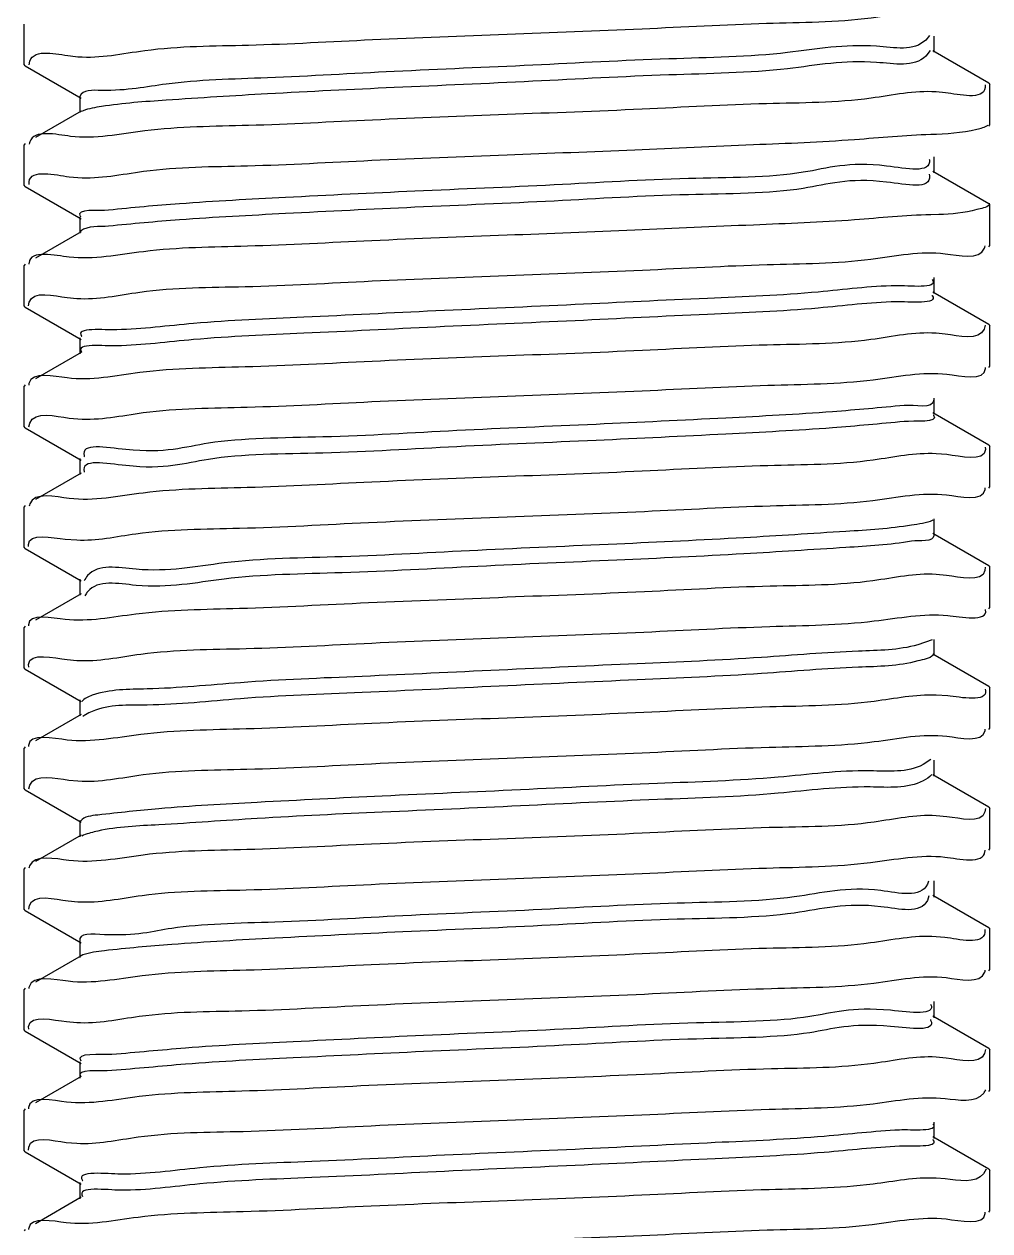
# Model space of a CAD drawing. Extents: x -452079 to 117456, y 3902 to 836955.
# Drawn here: x -256828.6 to -256748.8, y 689317.5 to 689417.2 of the extents above; entities that cross this region are included whole.
import ezdxf

# ---------------------------------------------------------------- set-up
doc = ezdxf.new("R2010")
doc.units = 0
doc.header["$LTSCALE"] = 1000
doc.header["$MEASUREMENT"] = 0
doc.layers.add('总说明', color=2, linetype='Continuous')

msp = doc.modelspace()

# ---------------------------------------------------------------- linework, layer by layer
at = {"layer": '总说明', "color": 133, "linetype": 'Continuous'}
for p, q in [((-256828.574, 689413.884), (-256828.574, 689417.207)), ((-256753.801, 689416.263), (-256754.108, 689415.896)), ((-256753.42, 689414.881), (-256753.42, 689416.21)), ((-256828.159, 689413.853), (-256828.1, 689414.153)), ((-256824.756, 689414.584), (-256824.128, 689414.519)), ((-256753.74, 689415.04), (-256754.108, 689414.567)), ((-256748.909, 689412.331), (-256753.526, 689415.004)), ((-256828.48, 689413.774), (-256828.574, 689413.884)), ((-256828.48, 689413.774), (-256823.863, 689411.102)), ((-256749.212, 689412.183), (-256749.211, 689411.961)), ((-256748.909, 689412.331), (-256748.815, 689412.223)), ((-256748.815, 689408.899), (-256748.815, 689412.222)), ((-256823.969, 689411.225), (-256823.969, 689409.896)), ((-256752.483, 689411.536), (-256753.259, 689411.607)), ((-256823.862, 689410.019), (-256827.642, 689407.831)), ((-256823.701, 689410.055), (-256823.849, 689409.992)), ((-256748.909, 689408.789), (-256748.815, 689408.899)), ((-256828.48, 689407.346), (-256828.574, 689407.238)), ((-256828.574, 689403.914), (-256828.574, 689407.237)), ((-256753.42, 689404.911), (-256753.42, 689406.24)), ((-256753.814, 689406.063), (-256753.805, 689406.005)), ((-256828.169, 689403.948), (-256828.166, 689404.176)), ((-256824.865, 689404.604), (-256824.129, 689404.535)), ((-256753.83, 689404.806), (-256753.805, 689404.676)), ((-256748.909, 689402.361), (-256753.526, 689405.034)), ((-256828.48, 689403.805), (-256828.574, 689403.913)), ((-256828.48, 689403.805), (-256823.863, 689401.132)), ((-256748.873, 689402.408), (-256748.854, 689402.286)), ((-256748.815, 689398.929), (-256748.815, 689402.252)), ((-256823.969, 689401.255), (-256823.969, 689399.926)), ((-256753.042, 689401.472), (-256753.7, 689401.458)), ((-256823.862, 689400.049), (-256827.642, 689397.861)), ((-256748.909, 689398.82), (-256748.815, 689398.928)), ((-256828.48, 689397.376), (-256828.574, 689397.266)), ((-256828.574, 689393.944), (-256828.574, 689397.267)), ((-256753.42, 689394.941), (-256753.42, 689396.27)), ((-256828.203, 689393.936), (-256828.159, 689394.231)), ((-256825.026, 689394.618), (-256824.23, 689394.544)), ((-256748.909, 689392.391), (-256753.526, 689395.064)), ((-256828.48, 689393.835), (-256828.574, 689393.944)), ((-256828.48, 689393.835), (-256823.863, 689391.162)), ((-256749.197, 689392.329), (-256749.282, 689392.003)), ((-256748.909, 689392.391), (-256748.815, 689392.282)), ((-256748.815, 689388.959), (-256748.815, 689392.282)), ((-256823.969, 689391.285), (-256823.969, 689389.956)), ((-256752.507, 689391.594), (-256753.259, 689391.667)), ((-256823.862, 689390.079), (-256827.642, 689387.891)), ((-256748.909, 689388.85), (-256748.815, 689388.959)), ((-256828.48, 689387.406), (-256828.574, 689387.297)), ((-256828.574, 689383.974), (-256828.574, 689387.297)), ((-256753.42, 689384.971), (-256753.42, 689386.3)), ((-256828.173, 689383.936), (-256828.104, 689384.248)), ((-256824.856, 689384.665), (-256824.13, 689384.593)), ((-256748.909, 689382.421), (-256753.526, 689385.094)), ((-256828.48, 689383.865), (-256828.574, 689383.975)), ((-256828.48, 689383.865), (-256823.863, 689381.192)), ((-256749.192, 689382.26), (-256749.183, 689382.057)), ((-256748.909, 689382.421), (-256748.815, 689382.313)), ((-256748.815, 689378.989), (-256748.815, 689382.312)), ((-256823.969, 689381.315), (-256823.969, 689379.986)), ((-256752.359, 689381.638), (-256753.257, 689381.712)), ((-256823.862, 689380.109), (-256827.642, 689377.921)), ((-256748.909, 689378.88), (-256748.815, 689378.989)), ((-256828.48, 689377.436), (-256828.574, 689377.328)), ((-256828.574, 689374.004), (-256828.574, 689377.327)), ((-256753.42, 689375.001), (-256753.42, 689376.33)), ((-256825.187, 689374.663), (-256824.232, 689374.59)), ((-256748.909, 689372.452), (-256753.526, 689375.124)), ((-256828.48, 689373.895), (-256828.574, 689374.004)), ((-256828.48, 689373.895), (-256823.863, 689371.222)), ((-256749.195, 689372.33), (-256749.217, 689372.065)), ((-256748.909, 689372.452), (-256748.815, 689372.342)), ((-256748.815, 689369.019), (-256748.815, 689372.342)), ((-256823.969, 689371.345), (-256823.969, 689370.016)), ((-256752.39, 689371.665), (-256753.256, 689371.743)), ((-256823.862, 689370.139), (-256827.642, 689367.952)), ((-256823.462, 689370.142), (-256823.559, 689369.98)), ((-256823.436, 689370.18), (-256823.462, 689370.142)), ((-256748.909, 689368.91), (-256748.815, 689369.018)), ((-256828.48, 689367.467), (-256828.574, 689367.357)), ((-256828.574, 689364.034), (-256828.574, 689367.357)), ((-256753.589, 689366.342), (-256754.76, 689365.921)), ((-256753.42, 689365.031), (-256753.42, 689366.36)), ((-256828.196, 689364.085), (-256828.205, 689364.29)), ((-256825.026, 689364.708), (-256824.229, 689364.64)), ((-256748.909, 689362.482), (-256753.526, 689365.154)), ((-256828.48, 689363.925), (-256828.574, 689364.033)), ((-256828.48, 689363.925), (-256823.863, 689361.252)), ((-256748.909, 689362.482), (-256748.815, 689362.372)), ((-256748.815, 689359.049), (-256748.815, 689362.372)), ((-256823.969, 689361.375), (-256823.969, 689360.046)), ((-256752.295, 689361.705), (-256753.258, 689361.768)), ((-256749.19, 689362.266), (-256749.167, 689362.165)), ((-256823.862, 689360.169), (-256827.642, 689357.982)), ((-256823.572, 689360.115), (-256823.732, 689360.004)), ((-256823.517, 689360.148), (-256823.572, 689360.115)), ((-256748.909, 689358.94), (-256748.815, 689359.049)), ((-256828.48, 689357.497), (-256828.574, 689357.387)), ((-256828.574, 689354.064), (-256828.574, 689357.387)), ((-256753.694, 689356.449), (-256754.322, 689356.031)), ((-256753.42, 689355.061), (-256753.42, 689356.39)), ((-256828.192, 689354.016), (-256828.106, 689354.343)), ((-256824.882, 689354.752), (-256824.13, 689354.679)), ((-256748.909, 689352.512), (-256753.526, 689355.185)), ((-256828.48, 689353.955), (-256828.574, 689354.065)), ((-256828.48, 689353.955), (-256823.863, 689351.282)), ((-256749.186, 689352.41), (-256749.229, 689352.116)), ((-256748.909, 689352.512), (-256748.815, 689352.403)), ((-256748.815, 689349.079), (-256748.815, 689352.402)), ((-256823.969, 689351.405), (-256823.969, 689350.076)), ((-256752.359, 689351.728), (-256753.255, 689351.809)), ((-256823.862, 689350.2), (-256827.642, 689348.012)), ((-256823.662, 689350.193), (-256823.818, 689350.119)), ((-256748.909, 689348.97), (-256748.815, 689349.08)), ((-256828.48, 689347.527), (-256828.574, 689347.418)), ((-256828.574, 689344.094), (-256828.574, 689347.418)), ((-256753.871, 689346.397), (-256753.97, 689346.14)), ((-256753.42, 689345.091), (-256753.42, 689346.421)), ((-256828.194, 689344.079), (-256828.145, 689344.377)), ((-256824.937, 689344.777), (-256824.131, 689344.701)), ((-256753.843, 689345.179), (-256753.97, 689344.811)), ((-256748.909, 689342.542), (-256753.526, 689345.215)), ((-256828.48, 689343.985), (-256828.574, 689344.094)), ((-256828.48, 689343.985), (-256823.863, 689341.312)), ((-256749.219, 689342.396), (-256749.22, 689342.171)), ((-256748.909, 689342.542), (-256748.815, 689342.433)), ((-256748.815, 689339.109), (-256748.815, 689342.433)), ((-256823.969, 689341.436), (-256823.969, 689340.106)), ((-256752.521, 689341.743), (-256753.259, 689341.812)), ((-256823.862, 689340.23), (-256827.642, 689338.042)), ((-256823.728, 689340.301), (-256823.869, 689340.241)), ((-256748.909, 689339), (-256748.815, 689339.109)), ((-256828.48, 689337.557), (-256828.574, 689337.448)), ((-256828.574, 689334.124), (-256828.574, 689337.448)), ((-256753.42, 689335.121), (-256753.42, 689336.451)), ((-256828.2, 689334.164), (-256828.201, 689334.39)), ((-256825.068, 689334.795), (-256824.23, 689334.723)), ((-256753.723, 689334.958), (-256753.704, 689334.92)), ((-256748.909, 689332.572), (-256753.526, 689335.245)), ((-256828.48, 689334.015), (-256828.574, 689334.124)), ((-256828.48, 689334.015), (-256823.863, 689331.342)), ((-256749.181, 689332.497), (-256749.256, 689332.174)), ((-256748.909, 689332.572), (-256748.815, 689332.463)), ((-256748.815, 689329.139), (-256748.815, 689332.463)), ((-256823.969, 689331.466), (-256823.969, 689330.136)), ((-256752.422, 689331.783), (-256753.256, 689331.859)), ((-256823.862, 689330.26), (-256827.642, 689328.072)), ((-256748.909, 689329.03), (-256748.815, 689329.139)), ((-256828.48, 689327.587), (-256828.574, 689327.478)), ((-256828.574, 689324.154), (-256828.574, 689327.478)), ((-256753.42, 689325.151), (-256753.42, 689326.481)), ((-256828.204, 689324.177), (-256828.19, 689324.433)), ((-256825.116, 689324.82), (-256824.232, 689324.744)), ((-256748.909, 689322.602), (-256753.526, 689325.275)), ((-256828.48, 689324.045), (-256828.574, 689324.155)), ((-256828.48, 689324.045), (-256823.863, 689321.372)), ((-256749.114, 689322.602), (-256749.329, 689322.226)), ((-256748.909, 689322.602), (-256748.815, 689322.492)), ((-256748.815, 689319.169), (-256748.815, 689322.493)), ((-256823.969, 689321.496), (-256823.969, 689320.166)), ((-256752.513, 689321.804), (-256753.261, 689321.862)), ((-256823.862, 689320.29), (-256827.642, 689318.102)), ((-256748.909, 689319.06), (-256748.815, 689319.17)), ((-256828.48, 689317.617), (-256828.574, 689317.508))]:
    msp.add_line(p, q, dxfattribs=at)
for points, start_tangent, end_tangent in [([(-256788.694, 689416.376), (-256777.542, 689416.826), (-256767.256, 689417.277), (-256758.63, 689417.731), (-256752.483, 689418.183)], (0.999209, 0.039757), (0.993391, -0.114782)), ([(-256824.128, 689414.519), (-256818.606, 689415.03), (-256810.044, 689415.48), (-256799.811, 689415.928), (-256788.694, 689416.376)], (0.996859, -0.079192), (0.999209, 0.039757)), ([(-256828.1, 689414.153), (-256824.756, 689414.584)], (0.315183, 0.949031), (0.992103, -0.125428)), ([(-256754.108, 689415.896), (-256758.187, 689415.375), (-256765.52, 689414.855), (-256775.325, 689414.334), (-256786.556, 689413.814), (-256798.016, 689413.293), (-256808.481, 689412.773), (-256816.835, 689412.252), (-256822.188, 689411.731), (-256823.964, 689411.223)], (-0.716999, -0.697074), (-0.348209, -0.937417)), ([(-256754.108, 689414.567), (-256758.187, 689414.046), (-256765.52, 689413.526), (-256775.325, 689413.005), (-256786.556, 689412.484), (-256798.016, 689411.964), (-256808.481, 689411.443), (-256816.835, 689410.923), (-256822.188, 689410.402), (-256823.701, 689410.055)], (-0.716999, -0.697074), (-0.93911, -0.343616)), ([(-256753.259, 689411.607), (-256758.63, 689411.085), (-256767.256, 689410.63), (-256777.542, 689410.179), (-256788.694, 689409.73)], (-0.997876, 0.065142), (-0.999209, -0.039757)), ([(-256749.211, 689411.961), (-256752.483, 689411.536)], (-0.110908, -0.993831), (-0.993391, 0.114782)), ([(-256788.694, 689409.73), (-256799.811, 689409.281), (-256810.044, 689408.833), (-256818.606, 689408.384), (-256824.756, 689407.937)], (-0.999209, -0.039757), (-0.992103, 0.125428)), ([(-256824.756, 689407.937), (-256828.109, 689407.48), (-256828.148, 689407.298)], (-0.992103, 0.125428), (-0.143857, -0.989599)), ([(-256753.7, 689408.105), (-256749.886, 689408.53), (-256748.95, 689408.86)], (0.999687, 0.025037), (0.864714, 0.502264)), ([(-256788.694, 689406.406), (-256778.146, 689406.831), (-256768.347, 689407.256), (-256759.986, 689407.681), (-256753.7, 689408.105)], (0.999209, 0.039757), (0.999687, 0.025037)), ([(-256824.129, 689404.535), (-256818.713, 689405.054), (-256810.134, 689405.506), (-256799.863, 689405.956), (-256788.694, 689406.406)], (0.997634, -0.068752), (0.999209, 0.039757)), ([(-256828.166, 689404.176), (-256824.865, 689404.604)], (0.126163, 0.992009), (0.99321, -0.116338)), ([(-256753.805, 689406.005), (-256757.342, 689405.485), (-256764.223, 689404.964), (-256773.715, 689404.443), (-256784.804, 689403.923), (-256796.308, 689403.402), (-256807, 689402.882), (-256815.74, 689402.361), (-256821.594, 689401.841)], (0.123444, -0.992352), (-0.994665, -0.103153)), ([(-256753.805, 689404.676), (-256757.342, 689404.155), (-256764.223, 689403.635), (-256773.715, 689403.114), (-256784.804, 689402.594), (-256796.308, 689402.073), (-256807, 689401.552), (-256815.74, 689401.032), (-256821.594, 689400.511)], (0.123444, -0.992352), (-0.994665, -0.103153)), ([(-256748.854, 689402.286), (-256749.886, 689401.884)], (-0.658466, -0.752611), (-0.964961, -0.262395)), ([(-256821.594, 689401.841), (-256823.939, 689401.32), (-256823.922, 689401.297)], (-0.994665, -0.103153), (0.670911, -0.741538)), ([(-256753.7, 689401.458), (-256759.986, 689401.035), (-256768.347, 689400.609), (-256778.146, 689400.184), (-256788.694, 689399.76)], (-0.999687, -0.025037), (-0.999209, -0.039757)), ([(-256749.886, 689401.884), (-256753.042, 689401.472)], (-0.964961, -0.262395), (-0.999777, -0.021096)), ([(-256821.594, 689400.511), (-256823.906, 689400.104)], (-0.994665, -0.103153), (-0.780642, -0.624978)), ([(-256788.694, 689399.76), (-256799.863, 689399.309), (-256810.134, 689398.859), (-256818.713, 689398.407), (-256824.865, 689397.957)], (-0.999209, -0.039757), (-0.99321, 0.116338)), ([(-256824.865, 689397.957), (-256828.17, 689397.493), (-256828.173, 689397.383)], (-0.99321, 0.116338), (0.020725, -0.999785)), ([(-256788.694, 689396.436), (-256777.512, 689396.887), (-256767.214, 689397.339), (-256758.632, 689397.791), (-256752.507, 689398.241)], (0.999209, 0.039757), (0.992166, -0.124929)), ([(-256752.507, 689398.241), (-256749.267, 689398.69), (-256749.213, 689398.881)], (0.992166, -0.124929), (0.196953, 0.980413)), ([(-256824.23, 689394.544), (-256819.016, 689395.066), (-256810.33, 689395.526), (-256799.831, 689395.987), (-256788.694, 689396.436)], (0.997976, -0.063595), (0.999209, 0.039757)), ([(-256828.159, 689394.231), (-256825.026, 689394.618)], (0.290194, 0.956968), (0.992616, -0.121299)), ([(-256756.575, 689395.594), (-256762.987, 689395.073), (-256772.142, 689394.553), (-256783.061, 689394.032), (-256794.582, 689393.512), (-256805.475, 689392.991), (-256814.577, 689392.47), (-256820.919, 689391.95)], (-0.999823, -0.018835), (-0.999506, -0.031437)), ([(-256753.583, 689396.106), (-256756.575, 689395.594)], (0.577581, -0.816333), (-0.999823, -0.018835)), ([(-256756.575, 689394.265), (-256762.987, 689393.744), (-256772.142, 689393.223), (-256783.061, 689392.703), (-256794.582, 689392.182), (-256805.475, 689391.662), (-256814.577, 689391.141), (-256820.919, 689390.621)], (-0.999823, -0.018835), (-0.999506, -0.031437)), ([(-256753.599, 689394.797), (-256753.589, 689394.785), (-256756.575, 689394.265)], (0.625749, -0.780025), (-0.999823, -0.018835)), ([(-256820.919, 689391.95), (-256823.824, 689391.429), (-256823.814, 689391.417)], (-0.999506, -0.031437), (0.647313, -0.762225)), ([(-256753.259, 689391.667), (-256758.632, 689391.145), (-256767.214, 689390.692), (-256777.512, 689390.241), (-256788.694, 689389.79)], (-0.997712, 0.067603), (-0.999209, -0.039757)), ([(-256749.282, 689392.003), (-256752.507, 689391.594)], (-0.385663, -0.92264), (-0.992166, 0.124929)), ([(-256820.919, 689390.621), (-256823.828, 689390.105)], (-0.999506, -0.031437), (0.600429, -0.799678)), ([(-256788.694, 689389.79), (-256799.831, 689389.341), (-256810.33, 689388.88), (-256819.016, 689388.419), (-256825.026, 689387.972)], (-0.999209, -0.039757), (-0.992616, 0.121299)), ([(-256825.026, 689387.972), (-256828.175, 689387.522), (-256828.198, 689387.38)], (-0.992616, 0.121299), (-0.09388, -0.995583)), ([(-256788.694, 689386.466), (-256777.531, 689386.917), (-256767.141, 689387.372), (-256758.445, 689387.833), (-256752.359, 689388.285)], (0.999209, 0.039757), (0.993992, -0.109456)), ([(-256752.359, 689388.285), (-256749.181, 689388.744), (-256749.183, 689388.83)], (0.993992, -0.109456), (-0.072547, 0.997365)), ([(-256824.13, 689384.593), (-256818.731, 689385.113), (-256810.148, 689385.565), (-256799.87, 689386.016), (-256788.694, 689386.466)], (0.997508, -0.07056), (0.999209, 0.039757)), ([(-256828.104, 689384.248), (-256824.856, 689384.665)], (0.347372, 0.937727), (0.99215, -0.125051)), ([(-256755.888, 689385.703), (-256761.815, 689385.182), (-256770.609, 689384.662), (-256781.333, 689384.141), (-256792.841, 689383.621), (-256803.907, 689383.1), (-256813.351, 689382.58), (-256820.164, 689382.059), (-256823.621, 689381.538), (-256823.593, 689381.451)], (-0.995636, -0.093325), (0.340486, -0.94025)), ([(-256753.445, 689386.175), (-256755.888, 689385.703)], (-0.025041, -0.999686), (-0.995636, -0.093325)), ([(-256755.888, 689384.374), (-256761.815, 689383.853), (-256770.609, 689383.333), (-256781.333, 689382.812), (-256792.841, 689382.291), (-256803.907, 689381.771), (-256813.351, 689381.25), (-256820.164, 689380.73), (-256823.621, 689380.209)], (-0.995636, -0.093325), (0.246062, -0.969254)), ([(-256753.478, 689384.916), (-256753.461, 689384.894), (-256755.888, 689384.374)], (0.683412, -0.730033), (-0.995636, -0.093325)), ([(-256753.257, 689381.712), (-256758.445, 689381.186), (-256767.141, 689380.726), (-256777.531, 689380.27), (-256788.694, 689379.82)], (-0.998567, 0.053522), (-0.999209, -0.039757)), ([(-256749.183, 689382.057), (-256752.359, 689381.638)], (-0.067471, -0.997721), (-0.993992, 0.109456)), ([(-256788.694, 689379.82), (-256799.87, 689379.369), (-256810.148, 689378.918), (-256818.731, 689378.466), (-256824.856, 689378.018)], (-0.999209, -0.039757), (-0.99215, 0.125051)), ([(-256823.621, 689380.209), (-256823.613, 689380.182)], (0.246062, -0.969254), (0.279469, -0.960155)), ([(-256824.856, 689378.018), (-256828.115, 689377.568), (-256828.161, 689377.383)], (-0.99215, 0.125051), (-0.165445, -0.986219)), ([(-256788.694, 689376.496), (-256777.347, 689376.954), (-256766.953, 689377.411), (-256758.47, 689377.861), (-256752.39, 689378.312)], (0.999209, 0.039757), (0.992916, -0.118815)), ([(-256752.39, 689378.312), (-256749.207, 689378.766), (-256749.195, 689378.89)], (0.992916, -0.118815), (0.036527, 0.999333)), ([(-256824.232, 689374.59), (-256819.341, 689375.106), (-256810.793, 689375.565), (-256800.141, 689376.035), (-256788.694, 689376.496)], (0.999029, -0.044064), (0.999209, 0.039757)), ([(-256755.283, 689375.812), (-256760.71, 689375.292), (-256769.122, 689374.771), (-256779.622, 689374.251), (-256791.09, 689373.73), (-256802.302, 689373.209), (-256812.062, 689372.689), (-256819.33, 689372.168), (-256823.331, 689371.648), (-256823.61, 689371.2)], (-0.986452, -0.164052), (-0.375953, -0.926639)), ([(-256753.533, 689376.22), (-256755.283, 689375.812)], (-0.886614, -0.462509), (-0.986452, -0.164052)), ([(-256828.215, 689374.058), (-256828.227, 689374.213), (-256825.187, 689374.663)], (-0.150278, 0.988644), (0.994453, -0.10518)), ([(-256755.283, 689374.483), (-256760.71, 689373.962), (-256769.122, 689373.442), (-256779.622, 689372.921), (-256791.09, 689372.401), (-256802.302, 689371.88), (-256812.062, 689371.36), (-256819.33, 689370.839), (-256823.331, 689370.318), (-256823.436, 689370.18)], (-0.986452, -0.164052), (-0.573728, -0.819046)), ([(-256753.42, 689375.001), (-256755.283, 689374.483)], (-0.072849, -0.997343), (-0.986452, -0.164052)), ([(-256753.256, 689371.743), (-256758.47, 689371.215), (-256766.953, 689370.765), (-256777.347, 689370.308), (-256788.694, 689369.85)], (-0.998257, 0.059009), (-0.999209, -0.039757)), ([(-256749.217, 689372.065), (-256752.39, 689371.665)], (-0.215905, -0.976414), (-0.992916, 0.118815)), ([(-256788.694, 689369.85), (-256800.141, 689369.388), (-256810.793, 689368.918), (-256819.341, 689368.459), (-256825.187, 689368.016)], (-0.999209, -0.039757), (-0.994453, 0.10518)), ([(-256825.187, 689368.016), (-256828.227, 689367.567), (-256828.224, 689367.488)], (-0.994453, 0.10518), (0.082092, -0.996625)), ([(-256788.694, 689366.527), (-256777.381, 689366.983), (-256766.998, 689367.439), (-256758.37, 689367.897), (-256752.295, 689368.351)], (0.999209, 0.039757), (0.995944, -0.089979)), ([(-256752.295, 689368.351), (-256749.166, 689368.808), (-256749.175, 689368.853)], (0.995944, -0.089979), (-0.210279, 0.977642)), ([(-256824.229, 689364.64), (-256818.941, 689365.16), (-256810.236, 689365.621), (-256799.855, 689366.076), (-256788.694, 689366.527)], (0.99818, -0.060313), (0.999209, 0.039757)), ([(-256828.205, 689364.29), (-256825.026, 689364.708)], (0.070652, 0.997501), (0.993961, -0.10973)), ([(-256754.76, 689365.921), (-256759.674, 689365.401), (-256767.684, 689364.88), (-256777.934, 689364.36), (-256789.333, 689363.839), (-256800.663, 689363.319), (-256810.716, 689362.798), (-256818.421, 689362.277), (-256822.954, 689361.757), (-256823.823, 689361.249)], (-0.963928, -0.266162), (-0.655152, -0.755497)), ([(-256754.76, 689364.592), (-256759.674, 689364.072), (-256767.684, 689363.551), (-256777.934, 689363.03), (-256789.333, 689362.51), (-256800.663, 689361.989), (-256810.716, 689361.469), (-256818.421, 689360.948), (-256822.954, 689360.428), (-256823.517, 689360.148)], (-0.963928, -0.266162), (-0.861824, -0.507208)), ([(-256753.484, 689365.092), (-256754.76, 689364.592)], (-0.686302, -0.727317), (-0.963928, -0.266162)), ([(-256753.258, 689361.768), (-256758.37, 689361.251), (-256766.998, 689360.793), (-256777.381, 689360.336), (-256788.694, 689359.88)], (-0.999244, 0.038872), (-0.999209, -0.039757)), ([(-256749.167, 689362.165), (-256752.295, 689361.705)], (0.159012, -0.987277), (-0.995944, 0.089979)), ([(-256788.694, 689359.88), (-256799.855, 689359.43), (-256810.236, 689358.974), (-256818.941, 689358.514), (-256825.026, 689358.062)], (-0.999209, -0.039757), (-0.993961, 0.10973)), ([(-256825.026, 689358.062), (-256828.207, 689357.603), (-256828.204, 689357.516)], (-0.993961, 0.10973), (0.070237, -0.99753)), ([(-256788.694, 689356.557), (-256777.542, 689357.006), (-256767.039, 689357.467), (-256758.367, 689357.928), (-256752.359, 689358.375)], (0.999209, 0.039757), (0.992634, -0.121149)), ([(-256752.359, 689358.375), (-256749.212, 689358.825), (-256749.191, 689358.966)], (0.992634, -0.121149), (0.091495, 0.995806)), ([(-256824.13, 689354.679), (-256818.757, 689355.202), (-256810.173, 689355.654), (-256799.877, 689356.106), (-256788.694, 689356.557)], (0.997722, -0.06746), (0.999209, 0.039757)), ([(-256828.106, 689354.343), (-256824.882, 689354.752)], (0.388478, 0.921458), (0.992167, -0.124916)), ([(-256754.322, 689356.031), (-256758.711, 689355.51), (-256766.297, 689354.99), (-256776.273, 689354.469), (-256787.574, 689353.948), (-256798.994, 689353.428), (-256809.315, 689352.907), (-256817.437, 689352.387), (-256822.493, 689351.866), (-256823.927, 689351.369)], (-0.882196, -0.470882), (-0.662529, -0.749036)), ([(-256754.322, 689354.701), (-256758.711, 689354.181), (-256766.297, 689353.66), (-256776.273, 689353.14), (-256787.574, 689352.619), (-256798.994, 689352.098), (-256809.315, 689351.578), (-256817.437, 689351.057), (-256822.493, 689350.537), (-256823.662, 689350.193)], (-0.882196, -0.470882), (-0.923977, -0.382447)), ([(-256753.61, 689355.209), (-256754.322, 689354.701)], (-0.6147, -0.788761), (-0.882196, -0.470882)), ([(-256753.255, 689351.809), (-256758.367, 689351.281), (-256767.039, 689350.821), (-256777.542, 689350.36), (-256788.694, 689349.91)], (-0.998436, 0.055912), (-0.999209, -0.039757)), ([(-256749.229, 689352.116), (-256752.359, 689351.728)], (-0.28775, -0.957706), (-0.992634, 0.121149)), ([(-256788.694, 689349.91), (-256799.877, 689349.459), (-256810.173, 689349.008), (-256818.757, 689348.555), (-256824.882, 689348.106)], (-0.999209, -0.039757), (-0.992167, 0.124916)), ([(-256824.882, 689348.106), (-256828.121, 689347.657), (-256828.176, 689347.465)], (-0.992167, 0.124916), (-0.199545, -0.979889)), ([(-256788.694, 689346.587), (-256777.527, 689347.037), (-256767.253, 689347.487), (-256758.678, 689347.939), (-256752.521, 689348.39)], (0.999209, 0.039757), (0.993262, -0.115889)), ([(-256752.521, 689348.39), (-256749.217, 689348.854), (-256749.214, 689348.962)], (0.993262, -0.115889), (-0.026016, 0.999662)), ([(-256824.131, 689344.701), (-256818.824, 689345.228), (-256810.227, 689345.682), (-256799.915, 689346.134), (-256788.694, 689346.587)], (0.997903, -0.064722), (0.999209, 0.039757)), ([(-256828.145, 689344.377), (-256824.937, 689344.777)], (0.300191, 0.953879), (0.992384, -0.123183)), ([(-256753.97, 689346.14), (-256757.822, 689345.619), (-256764.967, 689345.099), (-256774.643, 689344.578), (-256785.818, 689344.058), (-256797.299, 689343.537), (-256807.863, 689343.016), (-256816.382, 689342.496), (-256821.948, 689341.975), (-256823.966, 689341.455), (-256823.961, 689341.439)], (-0.439965, -0.898015), (0.427974, -0.903791)), ([(-256753.97, 689344.811), (-256757.822, 689344.29), (-256764.967, 689343.769), (-256774.643, 689343.249), (-256785.818, 689342.728), (-256797.299, 689342.208), (-256807.863, 689341.687), (-256816.382, 689341.167), (-256821.948, 689340.646), (-256823.728, 689340.301)], (-0.439965, -0.898015), (-0.942972, -0.332871)), ([(-256753.259, 689341.812), (-256758.678, 689341.292), (-256767.253, 689340.841), (-256777.527, 689340.39), (-256788.694, 689339.94)], (-0.997661, 0.068359), (-0.999209, -0.039757)), ([(-256749.22, 689342.171), (-256752.521, 689341.743)], (-0.119318, -0.992856), (-0.993262, 0.115889)), ([(-256788.694, 689339.94), (-256799.915, 689339.488), (-256810.227, 689339.035), (-256818.824, 689338.581), (-256824.937, 689338.13)], (-0.999209, -0.039757), (-0.992384, 0.123183)), ([(-256824.937, 689338.13), (-256828.16, 689337.676), (-256828.187, 689337.524)], (-0.992384, 0.123183), (-0.111579, -0.993756)), ([(-256788.694, 689336.617), (-256777.328, 689337.075), (-256766.842, 689337.537), (-256758.393, 689337.986), (-256752.422, 689338.429)], (0.999209, 0.039757), (0.992386, -0.123171)), ([(-256752.422, 689338.429), (-256749.235, 689338.879), (-256749.193, 689339.049)], (0.992386, -0.123171), (0.169075, 0.985603)), ([(-256824.23, 689334.723), (-256819.062, 689335.243), (-256810.607, 689335.694), (-256800.11, 689336.156), (-256788.694, 689336.617)], (0.998354, -0.057361), (0.999209, 0.039757)), ([(-256828.201, 689334.39), (-256825.068, 689334.795)], (0.123748, 0.992314), (0.993726, -0.111838)), ([(-256753.704, 689336.249), (-256757.01, 689335.729), (-256763.695, 689335.208), (-256773.048, 689334.687), (-256784.069, 689334.167), (-256795.583, 689333.646), (-256806.363, 689333.126), (-256815.258, 689332.605), (-256821.32, 689332.085)], (0.419758, -0.907636), (-0.997205, -0.074717)), ([(-256753.704, 689334.92), (-256757.01, 689334.399), (-256763.695, 689333.879), (-256773.048, 689333.358), (-256784.069, 689332.837), (-256795.583, 689332.317), (-256806.363, 689331.796), (-256815.258, 689331.276), (-256821.32, 689330.755)], (0.419758, -0.907636), (-0.997205, -0.074717)), ([(-256821.32, 689332.085), (-256823.901, 689331.564), (-256823.885, 689331.545)], (-0.997205, -0.074717), (0.688777, -0.724973)), ([(-256753.256, 689331.859), (-256758.393, 689331.34), (-256766.842, 689330.89), (-256777.328, 689330.429), (-256788.694, 689329.97)], (-0.99826, 0.058969), (-0.999209, -0.039757)), ([(-256749.256, 689332.174), (-256752.422, 689331.783)], (-0.368386, -0.929673), (-0.992386, 0.123171)), ([(-256821.32, 689330.755), (-256823.898, 689330.231)], (-0.997205, -0.074717), (0.624793, -0.78079)), ([(-256788.694, 689329.97), (-256800.11, 689329.51), (-256810.607, 689329.047), (-256819.062, 689328.597), (-256825.068, 689328.148)], (-0.999209, -0.039757), (-0.993726, 0.111838)), ([(-256825.068, 689328.148), (-256828.205, 689327.694), (-256828.206, 689327.597)], (-0.993726, 0.111838), (0.037418, -0.9993)), ([(-256788.694, 689326.647), (-256777.563, 689327.096), (-256767.052, 689327.557), (-256758.455, 689328.013), (-256752.513, 689328.451)], (0.999209, 0.039757), (0.994034, -0.109067)), ([(-256752.513, 689328.451), (-256749.318, 689328.887), (-256749.156, 689329.149)], (0.994034, -0.109067), (0.433556, 0.901126)), ([(-256824.232, 689324.744), (-256819.161, 689325.267), (-256810.481, 689325.73), (-256799.9, 689326.195), (-256788.694, 689326.647)], (0.998505, -0.054666), (0.999209, 0.039757)), ([(-256828.19, 689324.433), (-256825.116, 689324.82)], (0.194712, 0.98086), (0.993339, -0.11523)), ([(-256756.276, 689325.838), (-256762.486, 689325.317), (-256771.491, 689324.797), (-256782.331, 689324.276), (-256793.85, 689323.755), (-256804.82, 689323.235), (-256814.068, 689322.714), (-256820.611, 689322.194)], (-0.998598, -0.052939), (-0.999972, 0.007441)), ([(-256753.525, 689326.359), (-256756.276, 689325.838)], (0.627258, -0.778812), (-0.998598, -0.052939)), ([(-256756.276, 689324.508), (-256762.486, 689323.988), (-256771.491, 689323.467), (-256782.331, 689322.947), (-256793.85, 689322.426), (-256804.82, 689321.906), (-256814.068, 689321.385), (-256820.611, 689320.864)], (-0.998598, -0.052939), (-0.999972, 0.007441)), ([(-256753.537, 689325.044), (-256753.524, 689325.029), (-256756.276, 689324.508)], (0.675132, -0.737697), (-0.998598, -0.052939)), ([(-256820.611, 689322.194), (-256823.749, 689321.673), (-256823.737, 689321.656)], (-0.999972, 0.007441), (0.569583, -0.821934)), ([(-256753.261, 689321.862), (-256758.455, 689321.366), (-256767.052, 689320.91), (-256777.563, 689320.449), (-256788.694, 689320)], (-0.998892, 0.047069), (-0.999209, -0.039757)), ([(-256749.329, 689322.226), (-256752.513, 689321.804)], (-0.614939, -0.788575), (-0.994034, 0.109067)), ([(-256820.611, 689320.864), (-256823.749, 689320.344)], (-0.999972, 0.007441), (0.539144, -0.842214)), ([(-256788.694, 689320), (-256799.9, 689319.548), (-256810.481, 689319.083), (-256819.161, 689318.621), (-256825.116, 689318.173)], (-0.999209, -0.039757), (-0.993339, 0.11523)), ([(-256823.755, 689320.355), (-256823.749, 689320.344)], (0.517476, -0.855698), (0.539144, -0.842214)), ([(-256825.116, 689318.173), (-256828.199, 689317.725), (-256828.206, 689317.614)], (-0.993339, 0.11523), (-0.00941, -0.999956)), ([(-256788.694, 689316.677), (-256777.546, 689317.127), (-256767.213, 689317.58), (-256758.537, 689318.038), (-256752.419, 689318.49)], (0.999209, 0.039757), (0.993626, -0.11273)), ([(-256752.419, 689318.49), (-256749.195, 689318.95), (-256749.195, 689319.046)], (0.993626, -0.11273), (-0.048441, 0.998826))]:
    msp.add_spline(points, degree=3, dxfattribs=dict(at, start_tangent=start_tangent, end_tangent=end_tangent))

doc.saveas('drawing.dxf')
